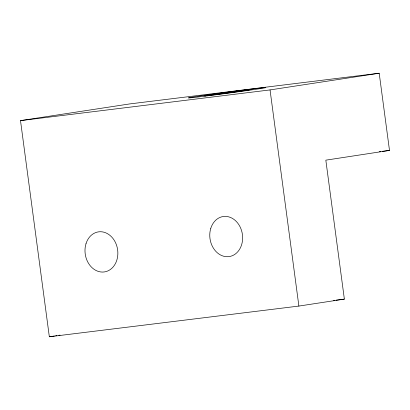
<?xml version="1.0" encoding="UTF-8"?>
<svg xmlns="http://www.w3.org/2000/svg" width="410" height="410" viewBox="0 0 410 410"><rect width="100%" height="100%" fill="white"/><g stroke="black" fill="none" stroke-linecap="round" stroke-linejoin="round"><path stroke-width="0.61" d="M20.5 120.622L129.657 103.93L379.199 73.226L389.5 150.424L325.827 160.161L344.364 299.115L298.885 306.07L49.338 336.774L20.5 120.622L270.046 89.918L379.199 73.226M49.338 336.774L54.397 336M55.657 335.805L56.923 335.616M58.814 335.324L60.08 335.129M379.342 151.674L380.608 151.521M382.515 151.285L389.5 150.424M333.571 300.443L334.842 300.284M336.113 300.13L344.364 299.115M270.046 89.918L298.885 306.07M205.323 96.114A38.945 0.543 -7.6 0 0 265.629 87.658A38.945 0.543 -7.6 0 0 210.468 94.479A38.945 0.543 -7.6 0 0 205.323 96.114M210.812 228.242A20.249 16.338 81.3 0 0 228.877 256.619A20.249 16.338 81.3 0 0 238.907 224.782A20.249 16.338 81.3 0 0 210.812 228.242M86.038 243.591A20.249 16.338 81.3 0 0 104.104 271.968A20.249 16.338 81.3 0 0 114.134 240.137A20.249 16.338 81.3 0 0 86.038 243.591M213.492 94.838A23.365 0.328 -7.6 0 0 250.172 89.713A23.365 0.328 -7.6 0 0 217.751 93.7A23.365 0.328 -7.6 0 0 213.492 94.838"/></g></svg>
